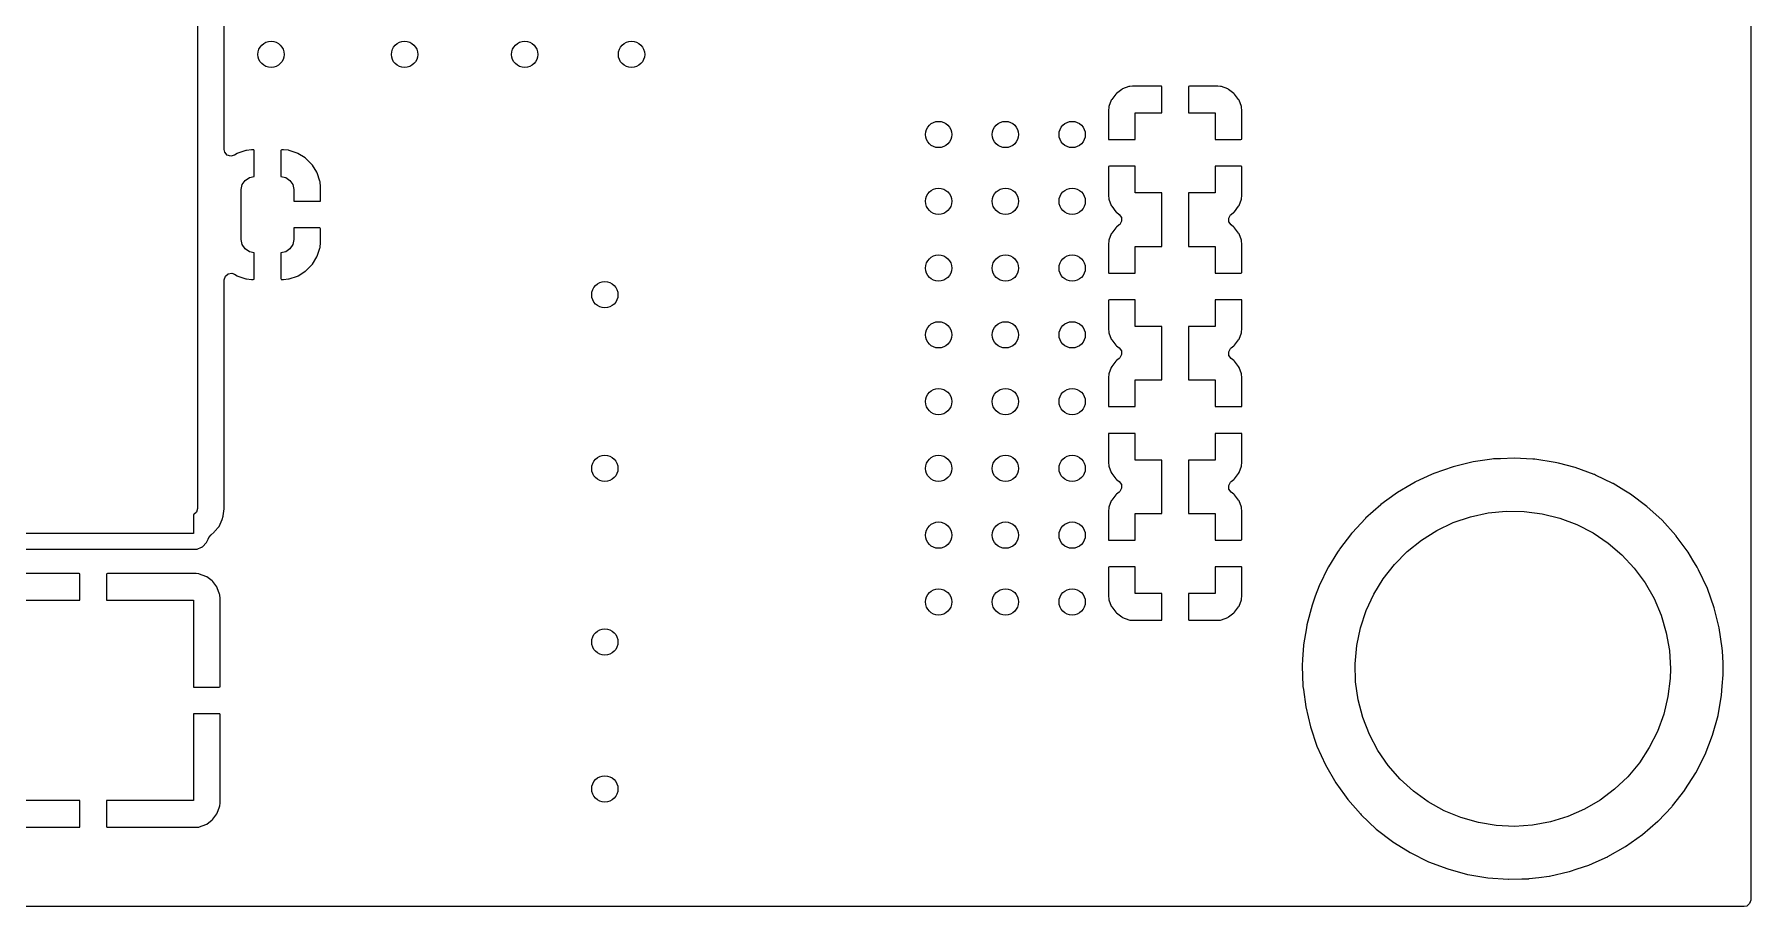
# Model space of a CAD drawing. Extents: x 0.02 to 3.18, y 0.02 to 2.78.
# Drawn here: x 1.893 to 3.178, y 0.022 to 0.675 of the extents above; entities that cross this region are included whole.
import ezdxf

# ---------------------------------------------------------------- set-up
doc = ezdxf.new("R2010")
doc.units = 0
doc.header["$MEASUREMENT"] = 0
doc.layers.add('BLACK', color=7, linetype='CONTINUOUS')

msp = doc.modelspace()

# ---------------------------------------------------------------- linework, layer by layer
at = {"layer": 'BLACK', "linetype": 'CONTINUOUS'}
for p, q in [((3.17819, 2.77323), (3.17819, 0.026772)), ((2.015, 0.720157), (2.015, 0.319961)), ((2.035, 0.58874), (2.035, 0.703366)), ((2.70267, 0.630225), (2.69965, 0.626207)), ((2.70316, 0.63072), (2.70267, 0.630225)), ((2.70718, 0.633732), (2.70316, 0.63072)), ((2.70779, 0.634068), (2.70718, 0.633732)), ((2.71254, 0.635846), (2.70779, 0.634068)), ((2.71314, 0.635988), (2.71254, 0.635846)), ((2.71514, 0.636206), (2.71314, 0.635988)), ((2.71541, 0.63622), (2.71514, 0.636206)), ((2.73663, 0.63622), (2.71541, 0.63622)), ((2.73693, 0.636155), (2.73663, 0.63622)), ((2.73699, 0.636107), (2.73693, 0.636155)), ((2.73717, 0.635507), (2.73699, 0.636107)), ((2.73717, 0.61622), (2.73717, 0.635507)), ((2.75723, 0.63599), (2.75717, 0.635687)), ((2.75717, 0.635687), (2.75717, 0.61622)), ((2.75728, 0.636044), (2.75723, 0.63599)), ((2.75788, 0.63622), (2.75728, 0.636044)), ((2.77892, 0.63622), (2.75788, 0.63622)), ((2.77919, 0.636206), (2.77892, 0.63622)), ((2.78119, 0.635988), (2.77919, 0.636206)), ((2.7818, 0.635846), (2.78119, 0.635988)), ((2.78654, 0.634068), (2.7818, 0.635846)), ((2.78715, 0.633732), (2.78654, 0.634068)), ((2.79117, 0.63072), (2.78715, 0.633732)), ((2.79166, 0.630225), (2.79117, 0.63072)), ((2.79468, 0.626207), (2.79166, 0.630225)), ((2.69718, 0.618247), (2.69717, 0.617979)), ((2.69717, 0.617979), (2.69717, 0.596934)), ((2.6974, 0.62025), (2.69718, 0.618247)), ((2.69754, 0.620851), (2.6974, 0.62025)), ((2.69932, 0.625593), (2.69754, 0.620851)), ((2.69965, 0.626207), (2.69932, 0.625593)), ((2.79501, 0.625593), (2.79468, 0.626207)), ((2.79679, 0.620851), (2.79501, 0.625593)), ((2.79693, 0.62025), (2.79679, 0.620851)), ((2.79715, 0.618248), (2.79693, 0.62025)), ((2.79717, 0.617979), (2.79715, 0.618248)), ((2.79717, 0.596754), (2.79717, 0.617979)), ((2.71717, 0.59622), (2.71717, 0.61622)), ((2.71717, 0.61622), (2.73717, 0.61622)), ((2.75717, 0.61622), (2.77717, 0.61622)), ((2.77717, 0.61622), (2.77717, 0.59622)), ((2.69717, 0.596934), (2.69734, 0.596334)), ((2.69734, 0.596334), (2.6974, 0.596286)), ((2.6974, 0.596286), (2.6977, 0.59622)), ((2.6977, 0.59622), (2.71717, 0.59622)), ((2.77717, 0.59622), (2.79645, 0.59622)), ((2.79645, 0.59622), (2.79705, 0.596397)), ((2.79705, 0.596397), (2.7971, 0.596451)), ((2.7971, 0.596451), (2.79717, 0.596754)), ((2.03541, 0.586756), (2.035, 0.58874)), ((2.03721, 0.584613), (2.03541, 0.586756)), ((2.03988, 0.58378), (2.03721, 0.584613)), ((2.04257, 0.584521), (2.03988, 0.58378)), ((2.04457, 0.585757), (2.04257, 0.584521)), ((2.04509, 0.586), (2.04457, 0.585757)), ((2.05116, 0.588026), (2.04509, 0.586)), ((2.05168, 0.588139), (2.05116, 0.588026)), ((2.05545, 0.58853), (2.05168, 0.588139)), ((2.0557, 0.588543), (2.05545, 0.58853)), ((2.05687, 0.588543), (2.0557, 0.588543)), ((2.05717, 0.588477), (2.05687, 0.588543)), ((2.05723, 0.58843), (2.05717, 0.588477)), ((2.0574, 0.58783), (2.05723, 0.58843)), ((2.0574, 0.568512), (2.0574, 0.58783)), ((2.07747, 0.588312), (2.0774, 0.58801)), ((2.0774, 0.58801), (2.0774, 0.568512)), ((2.07751, 0.588367), (2.07747, 0.588312)), ((2.07811, 0.588543), (2.07751, 0.588367)), ((2.0791, 0.588543), (2.07811, 0.588543)), ((2.07935, 0.58853), (2.0791, 0.588543)), ((2.08307, 0.58815), (2.07935, 0.58853)), ((2.08359, 0.588037), (2.08307, 0.58815)), ((2.08967, 0.586022), (2.08359, 0.588037)), ((2.09019, 0.58578), (2.08967, 0.586022)), ((2.09562, 0.582431), (2.09019, 0.58578)), ((2.09607, 0.582076), (2.09562, 0.582431)), ((2.10059, 0.577567), (2.09607, 0.582076)), ((2.04847, 0.562467), (2.0506, 0.565661)), ((2.0506, 0.565661), (2.05379, 0.567794)), ((2.05379, 0.567794), (2.0574, 0.568512)), ((2.0774, 0.568512), (2.08101, 0.567794)), ((2.08101, 0.567794), (2.0842, 0.565661)), ((2.0842, 0.565661), (2.08634, 0.562467)), ((2.10094, 0.577118), (2.10059, 0.577567)), ((2.1043, 0.571691), (2.10094, 0.577118)), ((2.10454, 0.571173), (2.1043, 0.571691)), ((2.10657, 0.565102), (2.10454, 0.571173)), ((2.69723, 0.57599), (2.69717, 0.575687)), ((2.69717, 0.575687), (2.69717, 0.554462)), ((2.69728, 0.576044), (2.69723, 0.57599)), ((2.69788, 0.57622), (2.69728, 0.576044)), ((2.71717, 0.57622), (2.69788, 0.57622)), ((2.71717, 0.55622), (2.71717, 0.57622)), ((2.77717, 0.57622), (2.77717, 0.55622)), ((2.79663, 0.57622), (2.77717, 0.57622)), ((2.79693, 0.576155), (2.79663, 0.57622)), ((2.79699, 0.576107), (2.79693, 0.576155)), ((2.79717, 0.575507), (2.79699, 0.576107)), ((2.79717, 0.554462), (2.79717, 0.575507)), ((2.04772, 0.558701), (2.04847, 0.562467)), ((2.04772, 0.521299), (2.04772, 0.558701)), ((2.08634, 0.562467), (2.08709, 0.558701)), ((2.08709, 0.558701), (2.08709, 0.55)), ((2.10668, 0.564575), (2.10657, 0.565102)), ((2.10707, 0.560812), (2.10668, 0.564575)), ((2.10709, 0.560555), (2.10707, 0.560812)), ((2.10709, 0.550533), (2.10709, 0.560555)), ((2.69717, 0.554462), (2.69718, 0.554193)), ((2.69718, 0.554193), (2.6974, 0.552191)), ((2.73717, 0.55622), (2.71717, 0.55622)), ((2.73717, 0.51622), (2.73717, 0.55622)), ((2.77717, 0.55622), (2.75717, 0.55622)), ((2.75717, 0.55622), (2.75717, 0.51622)), ((2.79693, 0.552191), (2.79715, 0.554193)), ((2.79715, 0.554193), (2.79717, 0.554462)), ((2.08709, 0.55), (2.10637, 0.55)), ((2.10637, 0.55), (2.10697, 0.550176)), ((2.10697, 0.550176), (2.10702, 0.550231)), ((2.10702, 0.550231), (2.10709, 0.550533)), ((2.6974, 0.552191), (2.69754, 0.55159)), ((2.69754, 0.55159), (2.69932, 0.546848)), ((2.69932, 0.546848), (2.69965, 0.546234)), ((2.69965, 0.546234), (2.70267, 0.542216)), ((2.70267, 0.542216), (2.70316, 0.541721)), ((2.70316, 0.541721), (2.7052, 0.54019)), ((2.7052, 0.54019), (2.70688, 0.537951)), ((2.7886, 0.53973), (2.78913, 0.54019)), ((2.78913, 0.54019), (2.79117, 0.541721)), ((2.79117, 0.541721), (2.79166, 0.542216)), ((2.79166, 0.542216), (2.79468, 0.546234)), ((2.79468, 0.546234), (2.79501, 0.546848)), ((2.79501, 0.546848), (2.79679, 0.55159)), ((2.79679, 0.55159), (2.79693, 0.552191)), ((2.10655, 0.53), (2.08709, 0.53)), ((2.08709, 0.53), (2.08709, 0.521299)), ((2.10686, 0.529934), (2.10655, 0.53)), ((2.10691, 0.529887), (2.10686, 0.529934)), ((2.10709, 0.529287), (2.10691, 0.529887)), ((2.10709, 0.519443), (2.10709, 0.529287)), ((2.70267, 0.530225), (2.69965, 0.526207)), ((2.70316, 0.53072), (2.70267, 0.530225)), ((2.7052, 0.532251), (2.70316, 0.53072)), ((2.70573, 0.532711), (2.7052, 0.532251)), ((2.70708, 0.535163), (2.70573, 0.532711)), ((2.70688, 0.537951), (2.70708, 0.535163)), ((2.78726, 0.537278), (2.7886, 0.53973)), ((2.78745, 0.534489), (2.78726, 0.537278)), ((2.78913, 0.532251), (2.78745, 0.534489)), ((2.79117, 0.53072), (2.78913, 0.532251)), ((2.79166, 0.530225), (2.79117, 0.53072)), ((2.79468, 0.526207), (2.79166, 0.530225)), ((2.04847, 0.517533), (2.04772, 0.521299)), ((2.0506, 0.514339), (2.04847, 0.517533)), ((2.05379, 0.512206), (2.0506, 0.514339)), ((2.0842, 0.514339), (2.08101, 0.512206)), ((2.08634, 0.517533), (2.0842, 0.514339)), ((2.08709, 0.521299), (2.08634, 0.517533)), ((2.10457, 0.508875), (2.10658, 0.514949)), ((2.10658, 0.514949), (2.10669, 0.515476)), ((2.10669, 0.515476), (2.10707, 0.51919)), ((2.10707, 0.51919), (2.10709, 0.519443)), ((2.69718, 0.518247), (2.69717, 0.517979)), ((2.69717, 0.517979), (2.69717, 0.496934)), ((2.6974, 0.52025), (2.69718, 0.518247)), ((2.69754, 0.520851), (2.6974, 0.52025)), ((2.69932, 0.525593), (2.69754, 0.520851)), ((2.69965, 0.526207), (2.69932, 0.525593)), ((2.71717, 0.49622), (2.71717, 0.51622)), ((2.71717, 0.51622), (2.73717, 0.51622)), ((2.75717, 0.51622), (2.77717, 0.51622)), ((2.77717, 0.51622), (2.77717, 0.49622)), ((2.79501, 0.525593), (2.79468, 0.526207)), ((2.79679, 0.520851), (2.79501, 0.525593)), ((2.79693, 0.52025), (2.79679, 0.520851)), ((2.79715, 0.518248), (2.79693, 0.52025)), ((2.79717, 0.517979), (2.79715, 0.518248)), ((2.79717, 0.496754), (2.79717, 0.517979)), ((2.0574, 0.511488), (2.05379, 0.512206)), ((2.0574, 0.49199), (2.0574, 0.511488)), ((2.08101, 0.512206), (2.0774, 0.511488)), ((2.0774, 0.511488), (2.0774, 0.49217)), ((2.09611, 0.497957), (2.10062, 0.502474)), ((2.10062, 0.502474), (2.10097, 0.502923)), ((2.10097, 0.502923), (2.10432, 0.508356)), ((2.10432, 0.508356), (2.10457, 0.508875)), ((2.035, 0.491262), (2.03579, 0.493944)), ((2.035, 0.319961), (2.035, 0.491262)), ((2.03579, 0.493944), (2.0379, 0.495774)), ((2.0379, 0.495774), (2.04067, 0.496172)), ((2.04067, 0.496172), (2.04256, 0.495485)), ((2.04256, 0.495485), (2.04462, 0.49422)), ((2.04462, 0.49422), (2.04513, 0.493978)), ((2.04513, 0.493978), (2.05121, 0.491963)), ((2.05121, 0.491963), (2.05174, 0.49185)), ((2.05174, 0.49185), (2.05545, 0.49147)), ((2.05545, 0.49147), (2.0557, 0.491457)), ((2.0557, 0.491457), (2.05669, 0.491457)), ((2.05669, 0.491457), (2.05729, 0.491633)), ((2.05729, 0.491633), (2.05734, 0.491688)), ((2.05734, 0.491688), (2.0574, 0.49199)), ((2.0774, 0.49217), (2.07758, 0.49157)), ((2.07758, 0.49157), (2.07763, 0.491523)), ((2.07763, 0.491523), (2.07793, 0.491457)), ((2.07793, 0.491457), (2.0791, 0.491457)), ((2.0791, 0.491457), (2.07935, 0.49147)), ((2.07935, 0.49147), (2.08312, 0.491861)), ((2.08312, 0.491861), (2.08365, 0.491974)), ((2.08365, 0.491974), (2.08972, 0.494)), ((2.08972, 0.494), (2.09023, 0.494243)), ((2.09023, 0.494243), (2.09458, 0.496934)), ((2.09458, 0.496934), (2.09566, 0.497601)), ((2.09566, 0.497601), (2.09611, 0.497957)), ((2.69717, 0.496934), (2.69734, 0.496334)), ((2.69734, 0.496334), (2.6974, 0.496286)), ((2.6974, 0.496286), (2.6977, 0.49622)), ((2.6977, 0.49622), (2.71717, 0.49622)), ((2.77717, 0.49622), (2.79645, 0.49622)), ((2.79645, 0.49622), (2.79705, 0.496397)), ((2.79705, 0.496397), (2.7971, 0.496451)), ((2.7971, 0.496451), (2.79717, 0.496754)), ((2.69723, 0.47599), (2.69717, 0.475687)), ((2.69717, 0.475687), (2.69717, 0.454462)), ((2.69728, 0.476044), (2.69723, 0.47599)), ((2.69788, 0.47622), (2.69728, 0.476044)), ((2.71717, 0.47622), (2.69788, 0.47622)), ((2.71717, 0.45622), (2.71717, 0.47622)), ((2.77717, 0.47622), (2.77717, 0.45622)), ((2.79663, 0.47622), (2.77717, 0.47622)), ((2.79693, 0.476155), (2.79663, 0.47622)), ((2.79699, 0.476107), (2.79693, 0.476155)), ((2.79717, 0.475507), (2.79699, 0.476107)), ((2.79717, 0.454462), (2.79717, 0.475507)), ((2.69717, 0.454462), (2.69718, 0.454193)), ((2.69718, 0.454193), (2.6974, 0.452191)), ((2.6974, 0.452191), (2.69754, 0.45159)), ((2.69754, 0.45159), (2.69932, 0.446848)), ((2.73717, 0.45622), (2.71717, 0.45622)), ((2.73717, 0.41622), (2.73717, 0.45622)), ((2.77717, 0.45622), (2.75717, 0.45622)), ((2.75717, 0.45622), (2.75717, 0.41622)), ((2.79501, 0.446848), (2.79679, 0.45159)), ((2.79679, 0.45159), (2.79693, 0.452191)), ((2.79693, 0.452191), (2.79715, 0.454193)), ((2.79715, 0.454193), (2.79717, 0.454462)), ((2.69932, 0.446848), (2.69965, 0.446234)), ((2.69965, 0.446234), (2.70267, 0.442216)), ((2.70267, 0.442216), (2.70316, 0.441721)), ((2.70316, 0.441721), (2.7052, 0.44019)), ((2.7052, 0.44019), (2.70688, 0.437951)), ((2.70688, 0.437951), (2.70708, 0.435163)), ((2.78726, 0.437278), (2.7886, 0.43973)), ((2.78745, 0.434489), (2.78726, 0.437278)), ((2.7886, 0.43973), (2.78913, 0.44019)), ((2.78913, 0.44019), (2.79117, 0.441721)), ((2.79117, 0.441721), (2.79166, 0.442216)), ((2.79166, 0.442216), (2.79468, 0.446234)), ((2.79468, 0.446234), (2.79501, 0.446848)), ((2.69932, 0.425593), (2.69754, 0.420851)), ((2.69965, 0.426207), (2.69932, 0.425593)), ((2.70267, 0.430225), (2.69965, 0.426207)), ((2.70316, 0.43072), (2.70267, 0.430225)), ((2.7052, 0.432251), (2.70316, 0.43072)), ((2.70573, 0.432711), (2.7052, 0.432251)), ((2.70708, 0.435163), (2.70573, 0.432711)), ((2.78913, 0.432251), (2.78745, 0.434489)), ((2.79117, 0.43072), (2.78913, 0.432251)), ((2.79166, 0.430225), (2.79117, 0.43072)), ((2.79468, 0.426207), (2.79166, 0.430225)), ((2.79501, 0.425593), (2.79468, 0.426207)), ((2.79679, 0.420851), (2.79501, 0.425593)), ((2.69718, 0.418247), (2.69717, 0.417979)), ((2.69717, 0.417979), (2.69717, 0.396934)), ((2.6974, 0.42025), (2.69718, 0.418247)), ((2.69754, 0.420851), (2.6974, 0.42025)), ((2.71717, 0.39622), (2.71717, 0.41622)), ((2.71717, 0.41622), (2.73717, 0.41622)), ((2.75717, 0.41622), (2.77717, 0.41622)), ((2.77717, 0.41622), (2.77717, 0.39622)), ((2.79693, 0.42025), (2.79679, 0.420851)), ((2.79715, 0.418248), (2.79693, 0.42025)), ((2.79717, 0.417979), (2.79715, 0.418248)), ((2.79717, 0.396754), (2.79717, 0.417979)), ((2.69717, 0.396934), (2.69734, 0.396334)), ((2.69734, 0.396334), (2.6974, 0.396286)), ((2.6974, 0.396286), (2.6977, 0.39622)), ((2.6977, 0.39622), (2.71717, 0.39622)), ((2.77717, 0.39622), (2.79645, 0.39622)), ((2.79645, 0.39622), (2.79705, 0.396397)), ((2.79705, 0.396397), (2.7971, 0.396451)), ((2.7971, 0.396451), (2.79717, 0.396754)), ((2.69723, 0.37599), (2.69717, 0.375687)), ((2.69717, 0.375687), (2.69717, 0.354462)), ((2.69728, 0.376044), (2.69723, 0.37599)), ((2.69788, 0.37622), (2.69728, 0.376044)), ((2.71717, 0.37622), (2.69788, 0.37622)), ((2.71717, 0.35622), (2.71717, 0.37622)), ((2.77717, 0.37622), (2.77717, 0.35622)), ((2.79663, 0.37622), (2.77717, 0.37622)), ((2.79693, 0.376155), (2.79663, 0.37622)), ((2.79699, 0.376107), (2.79693, 0.376155)), ((2.79717, 0.375507), (2.79699, 0.376107)), ((2.79717, 0.354462), (2.79717, 0.375507)), ((2.69717, 0.354462), (2.69718, 0.354193)), ((2.69718, 0.354193), (2.6974, 0.352191)), ((2.6974, 0.352191), (2.69754, 0.35159)), ((2.69754, 0.35159), (2.69932, 0.346848)), ((2.73717, 0.35622), (2.71717, 0.35622)), ((2.73717, 0.31622), (2.73717, 0.35622)), ((2.77717, 0.35622), (2.75717, 0.35622)), ((2.75717, 0.35622), (2.75717, 0.31622)), ((2.79501, 0.346848), (2.79679, 0.35159)), ((2.79679, 0.35159), (2.79693, 0.352191)), ((2.79693, 0.352191), (2.79715, 0.354193)), ((2.79715, 0.354193), (2.79717, 0.354462)), ((2.95548, 0.351274), (2.94093, 0.346208)), ((2.97045, 0.354897), (2.95548, 0.351274)), ((2.98423, 0.356833), (2.97045, 0.354897)), ((2.98559, 0.357024), (2.98423, 0.356833)), ((2.98571, 0.357041), (2.98559, 0.357024)), ((2.98559, 0.357024), (2.98559, 0.357024)), ((2.9909, 0.357258), (2.98571, 0.357041)), ((3.00098, 0.357681), (2.9909, 0.357258)), ((3.0011, 0.357686), (3.00098, 0.357681)), ((3.00098, 0.357681), (3.00098, 0.357681)), ((3.01516, 0.3569), (3.0011, 0.357686)), ((3.01636, 0.356833), (3.01516, 0.3569)), ((3.01648, 0.356826), (3.01636, 0.356833)), ((3.01636, 0.356833), (3.01636, 0.356833)), ((3.03171, 0.354469), (3.01648, 0.356826)), ((3.03183, 0.354439), (3.03171, 0.354469)), ((3.03431, 0.353801), (3.03183, 0.354439)), ((3.03183, 0.354439), (3.03183, 0.354439)), ((3.04663, 0.350638), (3.03431, 0.353801)), ((3.04674, 0.350596), (3.04663, 0.350638)), ((3.06099, 0.34541), (3.04674, 0.350596)), ((3.04674, 0.350596), (3.04674, 0.350596)), ((2.69932, 0.346848), (2.69965, 0.346234)), ((2.69965, 0.346234), (2.70267, 0.342216)), ((2.70267, 0.342216), (2.70316, 0.341721)), ((2.70316, 0.341721), (2.7052, 0.34019)), ((2.7052, 0.34019), (2.70688, 0.337951)), ((2.70708, 0.335163), (2.70573, 0.332711)), ((2.70688, 0.337951), (2.70708, 0.335163)), ((2.78726, 0.337278), (2.7886, 0.33973)), ((2.78745, 0.334489), (2.78726, 0.337278)), ((2.78913, 0.332251), (2.78745, 0.334489)), ((2.7886, 0.33973), (2.78913, 0.34019)), ((2.78913, 0.34019), (2.79117, 0.341721)), ((2.79117, 0.341721), (2.79166, 0.342216)), ((2.79166, 0.342216), (2.79468, 0.346234)), ((2.79468, 0.346234), (2.79501, 0.346848)), ((2.92389, 0.337951), (2.91376, 0.332011)), ((2.92694, 0.339745), (2.92389, 0.337951)), ((2.92705, 0.339796), (2.92694, 0.339745)), ((2.93912, 0.34537), (2.92705, 0.339796)), ((2.92705, 0.339796), (2.92705, 0.339796)), ((2.94093, 0.346208), (2.93912, 0.34537)), ((3.06111, 0.345369), (3.06099, 0.34541)), ((3.06099, 0.34541), (3.06099, 0.34541)), ((3.06122, 0.345316), (3.06111, 0.345369)), ((3.06202, 0.344933), (3.06122, 0.345316)), ((3.06122, 0.345316), (3.06122, 0.345316)), ((3.075, 0.338712), (3.06202, 0.344933)), ((3.0751, 0.338649), (3.075, 0.338712)), ((3.08322, 0.333732), (3.0751, 0.338649)), ((3.0751, 0.338649), (3.0751, 0.338649)), ((2.69932, 0.325593), (2.69754, 0.320851)), ((2.69965, 0.326207), (2.69932, 0.325593)), ((2.70267, 0.330225), (2.69965, 0.326207)), ((2.70316, 0.33072), (2.70267, 0.330225)), ((2.7052, 0.332251), (2.70316, 0.33072)), ((2.70573, 0.332711), (2.7052, 0.332251)), ((2.79117, 0.33072), (2.78913, 0.332251)), ((2.79166, 0.330225), (2.79117, 0.33072)), ((2.79468, 0.326207), (2.79166, 0.330225)), ((2.79501, 0.325593), (2.79468, 0.326207)), ((2.79679, 0.320851), (2.79501, 0.325593)), ((2.9011, 0.322814), (2.88976, 0.312746)), ((2.90119, 0.322894), (2.9011, 0.322814)), ((2.9011, 0.322814), (2.9011, 0.322814)), ((2.90129, 0.322965), (2.90119, 0.322894)), ((2.91196, 0.33072), (2.90129, 0.322965)), ((2.90129, 0.322965), (2.90129, 0.322965)), ((2.91365, 0.331949), (2.91196, 0.33072)), ((2.91376, 0.332011), (2.91365, 0.331949)), ((2.91376, 0.332011), (2.91376, 0.332011)), ((3.08818, 0.330731), (3.08322, 0.333732)), ((3.10052, 0.321502), (3.08818, 0.330731)), ((3.11189, 0.311114), (3.10052, 0.321502)), ((2.0121, 0.315448), (2.01185, 0.315394)), ((2.01185, 0.315394), (2.01185, 0.30122)), ((2.01421, 0.317279), (2.0121, 0.315448)), ((2.015, 0.319961), (2.01421, 0.317279)), ((2.03104, 0.306466), (2.0334, 0.311644)), ((2.0334, 0.311644), (2.03419, 0.314326)), ((2.03419, 0.314326), (2.03422, 0.314501)), ((2.03422, 0.314501), (2.03497, 0.319786)), ((2.03497, 0.319786), (2.035, 0.319961)), ((2.03497, 0.319786), (2.03497, 0.319786)), ((2.69718, 0.318247), (2.69717, 0.317979)), ((2.69717, 0.317979), (2.69717, 0.296934)), ((2.6974, 0.32025), (2.69718, 0.318247)), ((2.69754, 0.320851), (2.6974, 0.32025)), ((2.71717, 0.29622), (2.71717, 0.31622)), ((2.71717, 0.31622), (2.73717, 0.31622)), ((2.75717, 0.31622), (2.77717, 0.31622)), ((2.77717, 0.31622), (2.77717, 0.29622)), ((2.79693, 0.32025), (2.79679, 0.320851)), ((2.79715, 0.318248), (2.79693, 0.32025)), ((2.79717, 0.317979), (2.79715, 0.318248)), ((2.79717, 0.296754), (2.79717, 0.317979)), ((2.88959, 0.312576), (2.87963, 0.301819)), ((2.88967, 0.312665), (2.88959, 0.312576)), ((2.88976, 0.312746), (2.88967, 0.312665)), ((2.9431, 0.303501), (2.95537, 0.309355)), ((2.95537, 0.309355), (2.96824, 0.313759)), ((2.96824, 0.313759), (2.98152, 0.316656)), ((2.98152, 0.316656), (2.99505, 0.318007)), ((2.99505, 0.318007), (3.00865, 0.317793)), ((3.00865, 0.317793), (3.02213, 0.316018)), ((3.02213, 0.316018), (3.03532, 0.312706)), ((3.03532, 0.312706), (3.04804, 0.307899)), ((3.1222, 0.299665), (3.11189, 0.311114)), ((2.01185, 0.30122), (1.86185, 0.30122)), ((2.02199, 0.294886), (2.02289, 0.296934)), ((2.02289, 0.296934), (2.02348, 0.298272)), ((2.02348, 0.298272), (2.02505, 0.300237)), ((2.02505, 0.300238), (2.0252, 0.300333)), ((2.02505, 0.300237), (2.02505, 0.300238)), ((2.0252, 0.300333), (2.02731, 0.302164)), ((2.02731, 0.302164), (2.02777, 0.30269)), ((2.02777, 0.30269), (2.03081, 0.306198)), ((2.03081, 0.306198), (2.03104, 0.306466)), ((2.69717, 0.296934), (2.69734, 0.296334)), ((2.69734, 0.296334), (2.6974, 0.296286)), ((2.6974, 0.296286), (2.6977, 0.29622)), ((2.6977, 0.29622), (2.71717, 0.29622)), ((2.77717, 0.29622), (2.79645, 0.29622)), ((2.79645, 0.29622), (2.79705, 0.296397)), ((2.79705, 0.296397), (2.7971, 0.296451)), ((2.7971, 0.296451), (2.79717, 0.296754)), ((2.87913, 0.301265), (2.87013, 0.289406)), ((2.8792, 0.301361), (2.87913, 0.301265)), ((2.87963, 0.301819), (2.8792, 0.301361)), ((2.92097, 0.287773), (2.93158, 0.296275)), ((2.93158, 0.296275), (2.9431, 0.303501)), ((3.04804, 0.307899), (3.06012, 0.301662)), ((3.06012, 0.301662), (3.07141, 0.294078)), ((3.12227, 0.299568), (3.1222, 0.299665)), ((3.12227, 0.299567), (3.12227, 0.299568)), ((3.12248, 0.299287), (3.12227, 0.299567)), ((3.13134, 0.287264), (3.12248, 0.299287)), ((1.86009, 0.28939), (2.01361, 0.28939)), ((2.01361, 0.28939), (2.01375, 0.289407)), ((2.01375, 0.289407), (2.01405, 0.289442)), ((2.01375, 0.289407), (2.01375, 0.289407)), ((2.01405, 0.289442), (2.01464, 0.289513)), ((2.01464, 0.289513), (2.0179, 0.29096)), ((2.0179, 0.29096), (2.01825, 0.291116)), ((2.01825, 0.291116), (2.01867, 0.291302)), ((2.01867, 0.291302), (2.02178, 0.294421)), ((2.02178, 0.294421), (2.02199, 0.294886)), ((2.86869, 0.287141), (2.86193, 0.276155)), ((2.86989, 0.28909), (2.86869, 0.287141)), ((2.87013, 0.289406), (2.86989, 0.28909)), ((2.9114, 0.278108), (2.92097, 0.287773)), ((3.07141, 0.294078), (3.08175, 0.285247)), ((3.08175, 0.285247), (3.09101, 0.275286)), ((3.13496, 0.281197), (3.13134, 0.287264)), ((1.92632, 0.27122), (1.86009, 0.27122)), ((1.92662, 0.271155), (1.92632, 0.27122)), ((1.92667, 0.271107), (1.92662, 0.271155)), ((1.92685, 0.270507), (1.92667, 0.271107)), ((1.92685, 0.25122), (1.92685, 0.270507)), ((1.94692, 0.27099), (1.94685, 0.270687)), ((1.94685, 0.270687), (1.94685, 0.25122)), ((1.94696, 0.271044), (1.94692, 0.27099)), ((1.94756, 0.27122), (1.94696, 0.271044)), ((2.01361, 0.27122), (1.94756, 0.27122)), ((2.01388, 0.271206), (2.01361, 0.27122)), ((2.01588, 0.270988), (2.01388, 0.271206)), ((2.01648, 0.270846), (2.01588, 0.270988)), ((2.02122, 0.269068), (2.01648, 0.270846)), ((2.69723, 0.27599), (2.69717, 0.275687)), ((2.69717, 0.275687), (2.69717, 0.254462)), ((2.69728, 0.276044), (2.69723, 0.27599)), ((2.69788, 0.27622), (2.69728, 0.276044)), ((2.71717, 0.27622), (2.69788, 0.27622)), ((2.71717, 0.25622), (2.71717, 0.27622)), ((2.79663, 0.27622), (2.77717, 0.27622)), ((2.77717, 0.27622), (2.77717, 0.25622)), ((2.79693, 0.276155), (2.79663, 0.27622)), ((2.79699, 0.276107), (2.79693, 0.276155)), ((2.79717, 0.275507), (2.79699, 0.276107)), ((2.79717, 0.254462), (2.79717, 0.275507)), ((2.86182, 0.275968), (2.85506, 0.262121)), ((2.86193, 0.276155), (2.86182, 0.275968)), ((2.90301, 0.267407), (2.9114, 0.278108)), ((3.09101, 0.275286), (3.09906, 0.264327)), ((3.13808, 0.275968), (3.13496, 0.281197)), ((3.13923, 0.274031), (3.13808, 0.275968)), ((3.14579, 0.260091), (3.13923, 0.274031)), ((2.02184, 0.268732), (2.02122, 0.269068)), ((2.02586, 0.26572), (2.02184, 0.268732)), ((2.02635, 0.265225), (2.02586, 0.26572)), ((2.02936, 0.261207), (2.02635, 0.265225)), ((2.0297, 0.260593), (2.02936, 0.261207)), ((2.03148, 0.255851), (2.0297, 0.260593)), ((2.85502, 0.262007), (2.85211, 0.254193)), ((2.85506, 0.262121), (2.85502, 0.262007)), ((2.85502, 0.262007), (2.85502, 0.262007)), ((2.89591, 0.255813), (2.90301, 0.267407)), ((3.09906, 0.264327), (3.10579, 0.252516)), ((3.15096, 0.245577), (3.14579, 0.260091)), ((1.86185, 0.25122), (1.92685, 0.25122)), ((1.94685, 0.25122), (2.01185, 0.25122)), ((2.01185, 0.25122), (2.01185, 0.18622)), ((2.03162, 0.25525), (2.03148, 0.255851)), ((2.0317, 0.254462), (2.03162, 0.25525)), ((2.03184, 0.253248), (2.0317, 0.254462)), ((2.03185, 0.252979), (2.03184, 0.253248)), ((2.03185, 0.186754), (2.03185, 0.252979)), ((2.69717, 0.254462), (2.69718, 0.254193)), ((2.69718, 0.254193), (2.6974, 0.252191)), ((2.6974, 0.252191), (2.69754, 0.25159)), ((2.69754, 0.25159), (2.69932, 0.246848)), ((2.69932, 0.246848), (2.69965, 0.246234)), ((2.69965, 0.246234), (2.70267, 0.242216)), ((2.73717, 0.25622), (2.71717, 0.25622)), ((2.73717, 0.236754), (2.73717, 0.25622)), ((2.77717, 0.25622), (2.75717, 0.25622)), ((2.75717, 0.25622), (2.75717, 0.236934)), ((2.79166, 0.242216), (2.79468, 0.246234)), ((2.79468, 0.246234), (2.79501, 0.246848)), ((2.79501, 0.246848), (2.79679, 0.25159)), ((2.79679, 0.25159), (2.79693, 0.252191)), ((2.79693, 0.252191), (2.79715, 0.254193)), ((2.79715, 0.254193), (2.79717, 0.254462)), ((2.84969, 0.247681), (2.84576, 0.232786)), ((2.85211, 0.254193), (2.84969, 0.247681)), ((2.89018, 0.243479), (2.89591, 0.255813)), ((3.10579, 0.252516), (3.11113, 0.240008)), ((3.15469, 0.230629), (3.15096, 0.245577)), ((2.70267, 0.242216), (2.70316, 0.241721)), ((2.70316, 0.241721), (2.70718, 0.238709)), ((2.70718, 0.238709), (2.70779, 0.238373)), ((2.70779, 0.238373), (2.71254, 0.236595)), ((2.71254, 0.236595), (2.71314, 0.236453)), ((2.71314, 0.236453), (2.71514, 0.236235)), ((2.71514, 0.236235), (2.71541, 0.23622)), ((2.71541, 0.23622), (2.73645, 0.23622)), ((2.73645, 0.23622), (2.73705, 0.236397)), ((2.73705, 0.236397), (2.7371, 0.236451)), ((2.7371, 0.236451), (2.73717, 0.236754)), ((2.75717, 0.236934), (2.75734, 0.236334)), ((2.75734, 0.236334), (2.7574, 0.236286)), ((2.7574, 0.236286), (2.7577, 0.236221)), ((2.7577, 0.236221), (2.77892, 0.236221)), ((2.77892, 0.236221), (2.77919, 0.236235)), ((2.77919, 0.236235), (2.78119, 0.236453)), ((2.78119, 0.236453), (2.7818, 0.236595)), ((2.7818, 0.236595), (2.78654, 0.238373)), ((2.78654, 0.238373), (2.78715, 0.238709)), ((2.78715, 0.238709), (2.79117, 0.241721)), ((2.79117, 0.241721), (2.79166, 0.242216)), ((2.84576, 0.232786), (2.84541, 0.230629)), ((2.88591, 0.230569), (2.89018, 0.243479)), ((3.11113, 0.240008), (3.11499, 0.226971)), ((2.84541, 0.230629), (2.84333, 0.217831)), ((2.88316, 0.217254), (2.88591, 0.230569)), ((3.11499, 0.226971), (3.11733, 0.213575)), ((3.15694, 0.215388), (3.15469, 0.230629)), ((2.84264, 0.207235), (2.84233, 0.202202)), ((2.84329, 0.217456), (2.84264, 0.207235)), ((2.84333, 0.217831), (2.84329, 0.217578)), ((2.84329, 0.217578), (2.84329, 0.217456)), ((2.84329, 0.217456), (2.84329, 0.217456)), ((2.88195, 0.20371), (2.88316, 0.217254)), ((3.11733, 0.213575), (3.11811, 0.2)), ((3.15705, 0.213183), (3.15694, 0.215388)), ((3.15747, 0.204502), (3.15705, 0.213183)), ((2.84233, 0.202202), (2.84286, 0.186805)), ((2.8823, 0.190117), (2.88195, 0.20371)), ((3.11811, 0.2), (3.11788, 0.192584)), ((3.15695, 0.186805), (3.15762, 0.19552)), ((3.15769, 0.2), (3.15747, 0.204502)), ((3.15762, 0.195521), (3.15763, 0.195597)), ((3.15762, 0.19552), (3.15762, 0.195521)), ((3.15763, 0.195597), (3.15769, 0.2)), ((2.01185, 0.18622), (2.03114, 0.18622)), ((2.03114, 0.18622), (2.03174, 0.186397)), ((2.03174, 0.186397), (2.03178, 0.186451)), ((2.03178, 0.186451), (2.03185, 0.186754)), ((2.84286, 0.186805), (2.84288, 0.186685)), ((2.84288, 0.186685), (2.84288, 0.186685)), ((2.84288, 0.186685), (2.84318, 0.184404)), ((2.84318, 0.184404), (2.8449, 0.171534)), ((2.88422, 0.176655), (2.8823, 0.190117)), ((3.11788, 0.192584), (3.11624, 0.179084)), ((3.15377, 0.165064), (3.15645, 0.180236)), ((3.15645, 0.180236), (3.15695, 0.186805)), ((2.8449, 0.171534), (2.84842, 0.156535)), ((2.88767, 0.163502), (2.88422, 0.176655)), ((3.11624, 0.179084), (3.11307, 0.165862)), ((2.03132, 0.16622), (2.01185, 0.16622)), ((2.01185, 0.16622), (2.01185, 0.10122)), ((2.03162, 0.166155), (2.03132, 0.16622)), ((2.03167, 0.166107), (2.03162, 0.166155)), ((2.03185, 0.165507), (2.03167, 0.166107)), ((2.03185, 0.099462), (2.03185, 0.165507)), ((2.84842, 0.156535), (2.84846, 0.15642)), ((2.84846, 0.15642), (2.84846, 0.15642)), ((2.84846, 0.15642), (2.85334, 0.142065)), ((2.89261, 0.150833), (2.88767, 0.163502)), ((3.11307, 0.165862), (3.1084, 0.153093)), ((3.14963, 0.150225), (3.15377, 0.165064)), ((2.85334, 0.142065), (2.85334, 0.142065)), ((2.85334, 0.142065), (2.85338, 0.14195)), ((2.85338, 0.14195), (2.85975, 0.12792)), ((2.89897, 0.138816), (2.89261, 0.150833)), ((3.1084, 0.153093), (3.10229, 0.140945)), ((3.14406, 0.135862), (3.14963, 0.150225)), ((2.90667, 0.127609), (2.89897, 0.138816)), ((3.09482, 0.12958), (3.0861, 0.119148)), ((3.10229, 0.140945), (3.09482, 0.12958)), ((3.13711, 0.12211), (3.14406, 0.135862)), ((2.85975, 0.12792), (2.86745, 0.114578)), ((2.91561, 0.117363), (2.90667, 0.127609)), ((2.92567, 0.108211), (2.91561, 0.117363)), ((3.0861, 0.119148), (3.07624, 0.109788)), ((3.12892, 0.109205), (3.13705, 0.122008)), ((3.13705, 0.122008), (3.13711, 0.12211)), ((3.13705, 0.122008), (3.13705, 0.122008)), ((2.86745, 0.114578), (2.86752, 0.11448)), ((2.86752, 0.11448), (2.86752, 0.11448)), ((2.86752, 0.11448), (2.87395, 0.105501)), ((2.87395, 0.105501), (2.87642, 0.102051)), ((2.93671, 0.100276), (2.92567, 0.108211)), ((3.07624, 0.109788), (3.06536, 0.101623)), ((3.11955, 0.097191), (3.12878, 0.109006)), ((3.12878, 0.109006), (3.12886, 0.109102)), ((3.12878, 0.109006), (3.12878, 0.109006)), ((3.12886, 0.109102), (3.12892, 0.109205)), ((3.12892, 0.109205), (3.12892, 0.109205)), ((1.92685, 0.10122), (1.86185, 0.10122)), ((1.92685, 0.081754), (1.92685, 0.10122)), ((2.01185, 0.10122), (1.94685, 0.10122)), ((1.94685, 0.10122), (1.94685, 0.081934)), ((2.02635, 0.087216), (2.02936, 0.091234)), ((2.02936, 0.091234), (2.0297, 0.091848)), ((2.0297, 0.091848), (2.03148, 0.09659)), ((2.03148, 0.09659), (2.03162, 0.097191)), ((2.03162, 0.097191), (2.03184, 0.099194)), ((2.03184, 0.099194), (2.03185, 0.099462)), ((2.87642, 0.102051), (2.8765, 0.10196)), ((2.8765, 0.10196), (2.8765, 0.10196)), ((2.8765, 0.10196), (2.88589, 0.091234)), ((2.88589, 0.091234), (2.88657, 0.090459)), ((2.88657, 0.090459), (2.8978, 0.079913)), ((2.94859, 0.093663), (2.93671, 0.100276)), ((2.96116, 0.088459), (2.94859, 0.093663)), ((3.05362, 0.094763), (3.04117, 0.089297)), ((3.06536, 0.101623), (3.05362, 0.094763)), ((3.10883, 0.085893), (3.11902, 0.09659)), ((3.11902, 0.09659), (3.11937, 0.096962)), ((3.11937, 0.096962), (3.11955, 0.097191)), ((1.86009, 0.081221), (1.92614, 0.081221)), ((1.92614, 0.081221), (1.92674, 0.081397)), ((1.92674, 0.081397), (1.92678, 0.081451)), ((1.92678, 0.081451), (1.92685, 0.081754)), ((1.94685, 0.081934), (1.94703, 0.081334)), ((1.94703, 0.081334), (1.94708, 0.081286)), ((1.94708, 0.081286), (1.94738, 0.081221)), ((1.94738, 0.081221), (2.01361, 0.081221)), ((2.01361, 0.081221), (2.01388, 0.081235)), ((2.01388, 0.081235), (2.01588, 0.081453)), ((2.01588, 0.081453), (2.01648, 0.081595)), ((2.01648, 0.081595), (2.02122, 0.083373)), ((2.02122, 0.083373), (2.02184, 0.083709)), ((2.02184, 0.083709), (2.02586, 0.086721)), ((2.02586, 0.086721), (2.02635, 0.087216)), ((2.8978, 0.079913), (2.91, 0.070513)), ((2.97424, 0.084734), (2.96116, 0.088459)), ((2.98765, 0.082537), (2.97424, 0.084734)), ((3.00124, 0.081896), (2.98765, 0.082537)), ((3.0148, 0.082821), (3.00124, 0.081896)), ((3.02817, 0.085299), (3.0148, 0.082821)), ((3.04117, 0.089297), (3.02817, 0.085299)), ((3.09708, 0.075739), (3.10875, 0.085805)), ((3.10875, 0.085805), (3.10883, 0.085893)), ((3.10883, 0.085893), (3.10883, 0.085893)), ((2.91, 0.070513), (2.91011, 0.070449)), ((2.91011, 0.070449), (2.91011, 0.070449)), ((2.91011, 0.070449), (2.91479, 0.067522)), ((2.91479, 0.067522), (2.92307, 0.062349)), ((3.0712, 0.059308), (3.08439, 0.066798)), ((3.08439, 0.066798), (3.08449, 0.066858)), ((3.08439, 0.066798), (3.08439, 0.066798)), ((3.08449, 0.066858), (3.09708, 0.075739)), ((2.92307, 0.062349), (2.93687, 0.055499)), ((2.93687, 0.055499), (2.95127, 0.050028)), ((3.04814, 0.050028), (3.05691, 0.052944)), ((3.05691, 0.052944), (3.05702, 0.052982)), ((3.05691, 0.052944), (3.05691, 0.052944)), ((3.05702, 0.052982), (3.06258, 0.055456)), ((3.06258, 0.055456), (3.07099, 0.059199)), ((3.07099, 0.059199), (3.0711, 0.059248)), ((3.07099, 0.059199), (3.07099, 0.059199)), ((3.0711, 0.059248), (3.0712, 0.059308)), ((2.95127, 0.050028), (2.96614, 0.045989)), ((2.96614, 0.045989), (2.96626, 0.045968)), ((2.96626, 0.045968), (2.96626, 0.045968)), ((2.96626, 0.045968), (2.98121, 0.043439)), ((2.98121, 0.043439), (2.98121, 0.043439)), ((2.98121, 0.043439), (2.98133, 0.043419)), ((2.98133, 0.043419), (2.98145, 0.043411)), ((2.98145, 0.043411), (2.98145, 0.043411)), ((2.98145, 0.043411), (2.99658, 0.042353)), ((2.99658, 0.042353), (2.99658, 0.042353)), ((2.99658, 0.042353), (2.9967, 0.042345)), ((2.9967, 0.042345), (3.00668, 0.042624)), ((3.00668, 0.042624), (3.01198, 0.042771)), ((3.01198, 0.042771), (3.0121, 0.042775)), ((3.01198, 0.042771), (3.01198, 0.042771)), ((3.0121, 0.042775), (3.01222, 0.04279)), ((3.01222, 0.04279), (3.01953, 0.043714)), ((3.01222, 0.04279), (3.01222, 0.04279)), ((3.01953, 0.043714), (3.02738, 0.044706)), ((3.02738, 0.044706), (3.0275, 0.044733)), ((3.0275, 0.044733), (3.04229, 0.048092)), ((3.0275, 0.044733), (3.0275, 0.044733)), ((3.04229, 0.048092), (3.04241, 0.048119)), ((3.04229, 0.048092), (3.04229, 0.048092)), ((3.04241, 0.048119), (3.04814, 0.050028)), ((3.17819, 0.026772), (3.1774, 0.02409)), ((3.17323, 0.021811), (0.026772, 0.021811)), ((3.17529, 0.022259), (3.17323, 0.021811)), ((3.1774, 0.02409), (3.17529, 0.022259))]:
    msp.add_line(p, q, dxfattribs=at)
at = {"layer": 'BLACK'}
for centre in [(2.07, 0.66), (2.17, 0.66), (2.26, 0.66), (2.34, 0.66), (2.57, 0.6), (2.62, 0.6), (2.67, 0.6), (2.57, 0.55), (2.62, 0.55), (2.67, 0.55), (2.57, 0.5), (2.62, 0.5), (2.67, 0.5), (2.32, 0.48), (2.57, 0.45), (2.62, 0.45), (2.67, 0.45), (2.57, 0.4), (2.62, 0.4), (2.67, 0.4), (2.32, 0.35), (2.57, 0.35), (2.62, 0.35), (2.67, 0.35), (2.57, 0.3), (2.62, 0.3), (2.67, 0.3), (2.57, 0.25), (2.62, 0.25), (2.67, 0.25), (2.32, 0.22), (2.32, 0.11)]:
    msp.add_circle(centre, 0.009843, dxfattribs=at)

doc.saveas('drawing.dxf')
